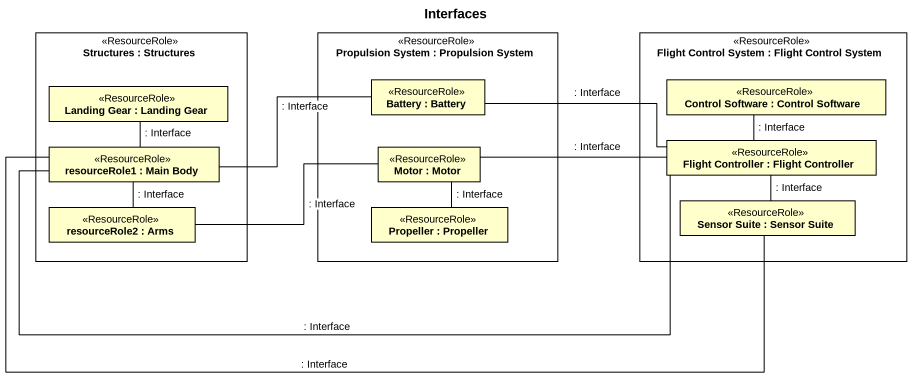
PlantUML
@startuml
title Interfaces
rectangle "Structures : Structures" as Structures <<ResourceRole>> {
  rectangle "Landing Gear : Landing Gear" as Landing_Gear <<ResourceRole>>
  rectangle "resourceRole1 : Main Body" as resourceRole1 <<ResourceRole>>
  rectangle "resourceRole2 : Arms" as resourceRole2 <<ResourceRole>>
}
rectangle "Propulsion System : Propulsion System" as Propulsion_System <<ResourceRole>> {
  rectangle "Battery : Battery" as Battery <<ResourceRole>>
  rectangle "Motor : Motor" as Motor <<ResourceRole>>
  rectangle "Propeller : Propeller" as Propeller <<ResourceRole>>
}
rectangle "Flight Control System : Flight Control System" as Flight_Control_System <<ResourceRole>> {
  rectangle "Control Software : Control Software" as Control_Software <<ResourceRole>>
  rectangle "Flight Controller : Flight Controller" as Flight_Controller <<ResourceRole>>
  rectangle "Sensor Suite : Sensor Suite" as Sensor_Suite <<ResourceRole>>
}
Battery -left- resourceRole1 : : Interface
Control_Software -- Flight_Controller : : Interface
Landing_Gear -- resourceRole1 : : Interface
resourceRole1 -- resourceRole2 : : Interface
Motor -left- resourceRole2 : : Interface
Motor -- Propeller : : Interface
Flight_Controller -left- Battery : : Interface
Flight_Controller -left- resourceRole1 : : Interface
Flight_Controller -left- Motor : : Interface
Sensor_Suite -left- resourceRole1 : : Interface
Sensor_Suite -up- Flight_Controller : : Interface
@enduml
